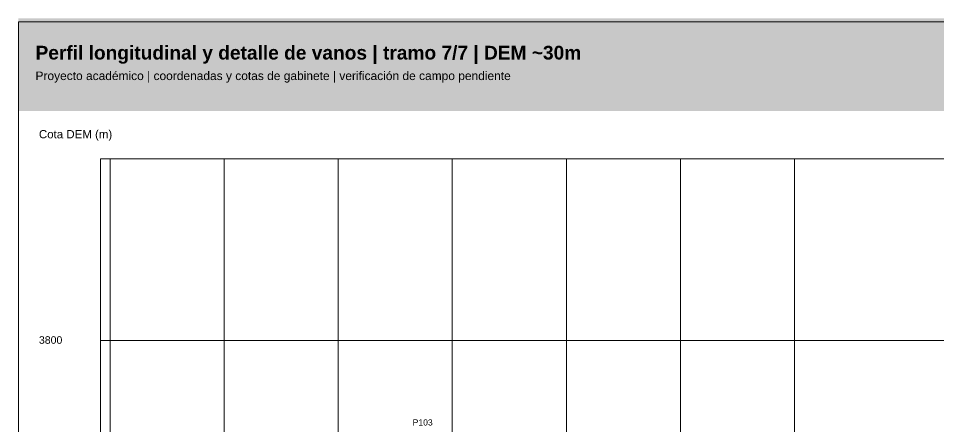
# Paper-space layout 'LP-PF-07' of a CAD drawing. Header units: metres, sheet in millimetres. Extents: x 8 to 412, y 8 to 290.
# Drawn here: x 8 to 276.9, y 170.8 to 290 of the extents above; entities that cross this region are included whole.
import ezdxf

# ---------------------------------------------------------------- set-up
doc = ezdxf.new("R2010")
doc.units = ezdxf.units.M
for name, color, linetype, lineweight, true_color in [('DETALLE', 7, 'Continuous', 13, 0x33434d), ('PF_GRID', 7, 'Continuous', 0, 0xdee6ea), ('ROTULO', 7, 'Continuous', 13, 0x18364a)]:
    doc.layers.add(name, color=color, linetype=linetype, lineweight=lineweight, true_color=true_color)
doc.layers.add('PRESENTACION', color=7, linetype='Continuous')
doc.styles.add('Arial', font='arial.ttf')
doc.styles.add('Arial-Bold', font='arialbd.ttf')

psp = doc.layouts.new('LP-PF-07')

# ---------------------------------------------------------------- hatches: boundary and pattern name
at = {"layer": 'PRESENTACION', "true_color": 0xeef4f7}
psp.add_hatch(color=7, dxfattribs=at).paths.add_polyline_path([(8, 263), (412, 263), (412, 290), (8, 290)])
at = {"layer": 'PRESENTACION', "true_color": 0x287d89}
psp.add_hatch(color=137, dxfattribs=at).paths.add_polyline_path([(8, 263), (11, 263), (11, 290), (8, 290)])

# ---------------------------------------------------------------- linework, layer by layer
at = {"layer": 'DETALLE'}
psp.add_lwpolyline([(32, 96), (284, 96), (284, 249), (32, 249)], close=True, dxfattribs=at)
at = {"layer": 'PF_GRID'}
for p, q in [((34.79, 96), (34.79, 249)), ((68.13, 96), (68.13, 249)), ((101.46, 96), (101.46, 249)), ((134.79, 96), (134.79, 249)), ((168.13, 96), (168.13, 249)), ((201.46, 96), (201.46, 249)), ((234.79, 96), (234.79, 249)), ((32, 196), (284, 196))]:
    psp.add_line(p, q, dxfattribs=at)
at = {"layer": 'ROTULO'}
psp.add_lwpolyline([(8, 8), (412, 8), (412, 289), (8, 289)], close=True, dxfattribs=at)

# ---------------------------------------------------------------- texts
at = {"layer": 'ROTULO', "color": 159, "true_color": 0x18364a, "style": 'Arial-Bold'}
psp.add_text('Perfil longitudinal y detalle de vanos | tramo 7/7 | DEM ~30m', height=4, dxfattribs=at).set_placement((13, 278))
at = {"layer": 'ROTULO', "color": 147, "true_color": 0x526b7b, "style": 'Arial'}
psp.add_text('Proyecto académico | coordenadas y cotas de gabinete | verificación de campo pendiente', height=2.5, dxfattribs=at).set_placement((13, 272))
at = {"layer": 'ROTULO', "style": 'Arial'}
for s, height, p in [('Cota DEM (m)', 2.4, (14, 255)), ('3800', 2.2, (14, 195)), ('P103', 1.8, (123.19, 171.13))]:
    psp.add_text(s, height=height, dxfattribs=at).set_placement(p)

doc.saveas('drawing.dxf')
